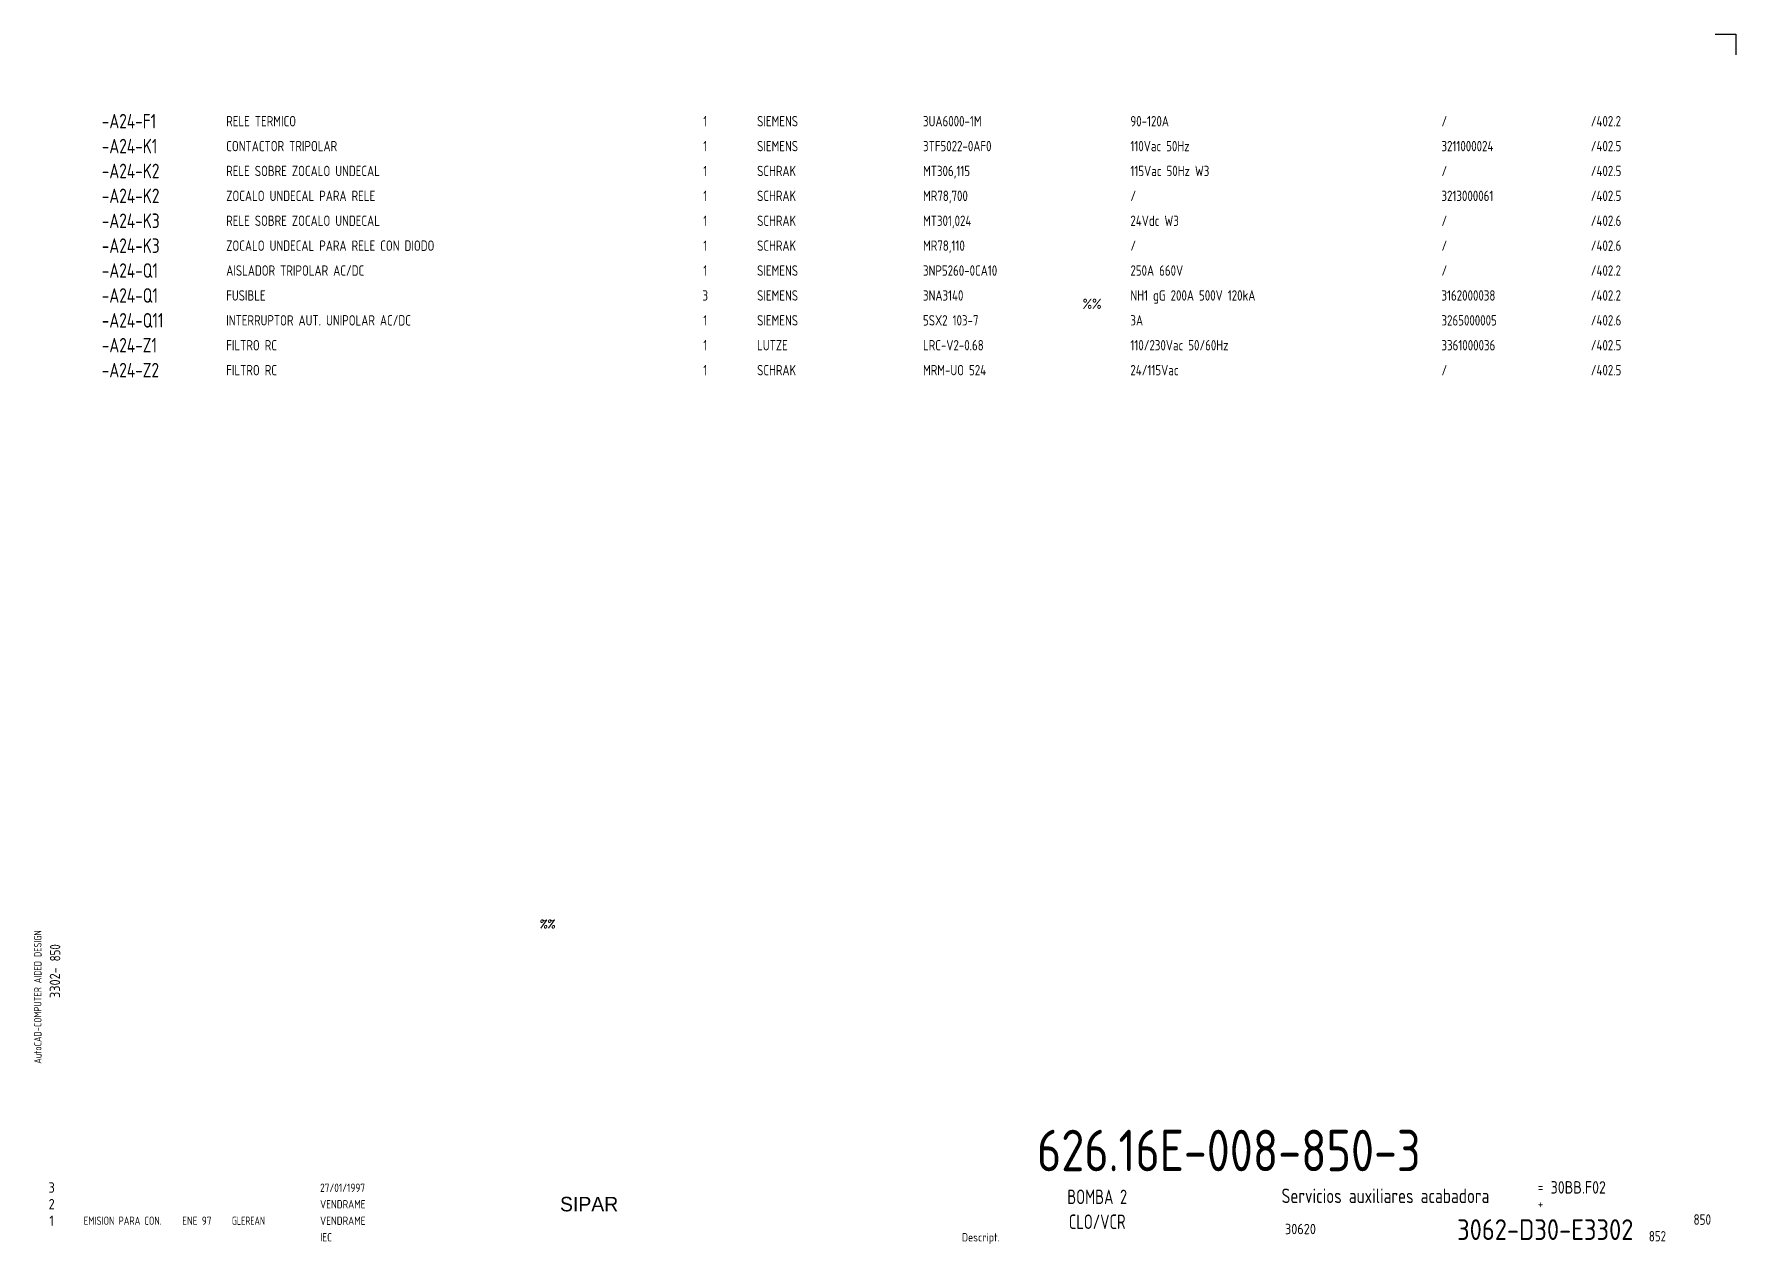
# Model space of a CAD drawing. Extents: x 10 to 420, y 5 to 297.
import ezdxf
from ezdxf.enums import TextEntityAlignment as Align

# ---------------------------------------------------------------- set-up
doc = ezdxf.new("R2010")
doc.units = 0
doc.header["$LTSCALE"] = 8
doc.header["$MEASUREMENT"] = 0
doc.layers.get('0').update_dxf_attribs({"linetype": 'CONTINUOUS'})
doc.layers.add('CART', color=7, linetype='CONTINUOUS')
doc.layers.add('ING', color=7, linetype='CONTINUOUS')
doc.styles.add('DIN', font='DIN', dxfattribs={"width": 0.85})
doc.styles.add('SIMPLEX', font='SIMPLEX', dxfattribs={"width": 0.9})
doc.styles.add('UNIV', font='UNIV')

# ---------------------------------------------------------------- blocks, each defined once
blk = doc.blocks.new('WB-FG100')
at = {"layer": 'CART', "color": 1}
for p, q in [((415, 297), (420, 297)), ((420, 297), (420, 292))]:
    blk.add_line(p, q, dxfattribs=at)
at = {"layer": 'CART', "color": 1, "style": 'DIN', "width": 0.8}
blk.add_text('AutoCAD-COMPUTER AIDED DESIGN', height=1.8, rotation=90, dxfattribs=at).set_placement((11.47, 48.84))
at = {"layer": 'CART', "color": 3, "style": 'DIN', "width": 0.8}
for s, p in [('=', (372.24, 17.91)), ('+', (372.24, 13.87))]:
    blk.add_text(s, height=2.5, dxfattribs=at).set_placement(p)
at = {"layer": 'CART', "color": 7, "style": 'DIN', "width": 0.9}
blk.add_attdef('FILE', text='', height=2.5, rotation=90, dxfattribs=at).set_placement((15.95, 68.38), align=Align.CENTER)
for tag, p in [('MOD-3', (13.92, 19)), ('MOD-2', (13.92, 15)), ('MOD-1', (13.92, 11)), ('NR.COMMESSA', (315, 9))]:
    blk.add_attdef(tag, text='', height=2.5, dxfattribs=at).set_placement(p, align=Align.MIDDLE)
at = {"layer": 'CART', "color": 7, "style": 'DIN'}
for tag, width, p in [('REV-3', 0.9, (21.66, 19)), ('DATA-3', 0.9, (45.37, 19)), ('NOME-3', 0.9, (57.37, 19)), ('REV-2', 0.9, (21.66, 15)), ('DATA-2', 0.9, (45.37, 15)), ('NOME-2', 0.9, (57.37, 15)), ('REV-1', 0.9, (21.66, 11)), ('DATA-1', 0.9, (45.37, 11)), ('NOME-1', 0.7, (57.37, 11))]:
    blk.add_attdef(tag, text='', height=2, dxfattribs=dict(at, width=width)).set_placement(p, align=Align.MIDDLE_LEFT)
at = {"layer": 'CART', "color": 7, "style": 'DIN', "width": 0.9}
for tag, p, height in [('DATA', (78.64, 17.94), 2), ('ESECUTORE', (78.64, 13.97), 2), ('CONTROLLORE', (78.64, 9.99), 2), ('SEGUE', (398.93, 5.65), 2.8), ('NORMA', (78.64, 6.01), 2)]:
    blk.add_attdef(tag, p, '', height=height, dxfattribs=at)
at = {"layer": 'CART', "color": 2, "style": 'DIN', "width": 0.9}
for tag, p in [('TITOLO-1/3', (266.5, 18.23)), ('TITOLO-1/2', (266.5, 15.73)), ('TITOLO-2/3', (266.5, 13.18)), ('TITOLO-2/2', (266.5, 10.68)), ('TITOLO-3/3', (266.5, 8.13))]:
    blk.add_attdef(tag, text='', height=3.5, dxfattribs=at).set_placement(p, align=Align.MIDDLE)
at = {"layer": 'CART', "color": 3, "style": 'DIN', "width": 0.9}
blk.add_attdef('ASSIEME', text='', height=3.5, dxfattribs=at).set_placement((334, 17), align=Align.MIDDLE)
at = {"layer": 'CART', "color": 3, "style": 'DIN', "width": 0.85}
for tag, p in [('=', (375.33, 16.63)), ('+', (375.33, 12.76))]:
    blk.add_attdef(tag, text='', height=3, dxfattribs=at).set_placement(p, align=Align.BOTTOM_LEFT)
at = {"layer": 'CART', "color": 3, "style": 'DIN', "width": 0.9}
blk.add_attdef('FOGLIO', text='', height=2.8, dxfattribs=at).set_placement((414.2, 9.56), align=Align.RIGHT)
at = {"layer": 'CART', "color": 2, "style": 'DIN', "width": 0.9}
blk.add_attdef('DISEGNO', text='', height=5, dxfattribs=at).set_placement((395.27, 6.35), align=Align.RIGHT)
at = {"layer": 'CART', "color": 1, "style": 'DIN', "width": 0.9}
blk.add_attdef('TIPOLOGIA', (233.37, 6), '', height=2, dxfattribs=at)

msp = doc.modelspace()

# ---------------------------------------------------------------- block references
at = {"layer": 'CART'}
ref = msp.add_blockref('WB-FG100', (0, 0), dxfattribs=at)
ref.add_attrib('TIPOLOGIA', 'Descript.', (233.37, 6), dxfattribs={"color": 1, "height": 2, "style": 'DIN', "width": 0.9})
ref.add_attrib('ASSIEME', 'Servicios auxiliares acabadora', dxfattribs={"color": 3, "height": 3.5, "style": 'DIN', "width": 0.8}).set_placement((335.5, 17), align=Align.MIDDLE)
ref.add_attrib('=', '30BB.F02', dxfattribs={"color": 3, "height": 3, "style": 'DIN', "width": 0.85}).set_placement((375.33, 16.63), align=Align.BOTTOM_LEFT)
ref.add_attrib('NR.COMMESSA', '30620', dxfattribs={"color": 7, "height": 2.5, "style": 'DIN', "width": 0.9}).set_placement((315, 9), align=Align.MIDDLE)
ref.add_attrib('DISEGNO', '3062-D30-E3302', dxfattribs={"color": 2, "height": 5, "style": 'DIN', "width": 0.9}).set_placement((395.27, 6.35), align=Align.RIGHT)
ref.add_attrib('DATA', '27/01/1997', (78.64, 17.94), dxfattribs={"color": 7, "height": 2, "style": 'DIN', "width": 0.85})
ref.add_attrib('ESECUTORE', 'VENDRAME', (78.64, 13.97), dxfattribs={"color": 7, "height": 2, "style": 'DIN', "width": 0.85})
ref.add_attrib('CONTROLLORE', 'VENDRAME', (78.64, 9.99), dxfattribs={"color": 7, "height": 2, "style": 'DIN', "width": 0.85})
ref.add_attrib('NORMA', 'IEC', (78.64, 6.01), dxfattribs={"color": 7, "height": 2, "style": 'DIN', "width": 0.85})
ref.add_attrib('MOD-1', '1', dxfattribs={"color": 7, "height": 2.5, "style": 'DIN', "width": 0.9}).set_placement((13.92, 11), align=Align.MIDDLE)
ref.add_attrib('REV-1', 'EMISION PARA CON.', dxfattribs={"color": 7, "height": 2, "style": 'DIN', "width": 0.8}).set_placement((21.66, 11), align=Align.MIDDLE_LEFT)
ref.add_attrib('DATA-1', 'ENE 97', dxfattribs={"color": 7, "height": 2, "style": 'DIN', "width": 0.85}).set_placement((45.37, 11), align=Align.MIDDLE_LEFT)
ref.add_attrib('NOME-1', 'GLEREAN', dxfattribs={"color": 7, "height": 2, "style": 'DIN', "width": 0.7}).set_placement((57.37, 11), align=Align.MIDDLE_LEFT)
ref.add_attrib('MOD-2', '2', dxfattribs={"color": 7, "height": 2.5, "style": 'DIN', "width": 0.9}).set_placement((13.92, 15), align=Align.MIDDLE)
ref.add_attrib('MOD-3', '3', dxfattribs={"color": 7, "height": 2.5, "style": 'DIN', "width": 0.9}).set_placement((13.92, 19), align=Align.MIDDLE)
ref.add_attrib('FILE', '3302-', dxfattribs={"color": 7, "height": 2.5, "rotation": 90, "style": 'DIN', "width": 0.9}).set_placement((15.95, 68.38), align=Align.CENTER)

# ---------------------------------------------------------------- texts
at = {"color": 3, "style": 'DIN', "width": 0.8}
for s, p in [('-A24-F1', (26, 276)), ('-A24-K1', (26, 270)), ('-A24-K2', (26, 264)), ('-A24-K2', (26, 258)), ('-A24-K3', (26, 252)), ('-A24-K3', (26, 246)), ('-A24-Q1', (26, 240)), ('-A24-Q1', (26, 234)), ('-A24-Q11', (26, 228)), ('-A24-Z1', (26, 222)), ('-A24-Z2', (26, 216))]:
    msp.add_text(s, height=3.5, dxfattribs=at).set_placement(p, align=Align.MIDDLE_LEFT)
at = {"color": 7, "style": 'DIN', "width": 0.8}
for s, p in [('1', (171.5, 276)), ('1', (171.5, 270)), ('1', (171.5, 264)), ('1', (171.5, 258)), ('1', (171.5, 252)), ('1', (171.5, 246)), ('1', (171.5, 240)), ('3', (171.5, 234)), ('1', (171.5, 228)), ('1', (171.5, 222)), ('1', (171.5, 216))]:
    msp.add_text(s, height=2.5, dxfattribs=at).set_placement(p, align=Align.MIDDLE)
for s, p in [('SIEMENS', (184, 276)), ('3UA6000-1M', (224, 276)), ('90-120A', (274, 276)), ('/', (349, 276)), ('/402.2', (385, 276)), ('SIEMENS', (184, 270)), ('3TF5022-0AF0', (224, 270)), ('110Vac 50Hz', (274, 270)), ('3211000024', (349, 270)), ('/402.5', (385, 270)), ('SCHRAK', (184, 264)), ('MT306,115', (224, 264)), ('115Vac 50Hz W3', (274, 264)), ('/', (349, 264)), ('/402.5', (385, 264)), ('SCHRAK', (184, 258)), ('MR78,700', (224, 258)), ('/', (274, 258)), ('3213000061', (349, 258)), ('/402.5', (385, 258)), ('SCHRAK', (184, 252)), ('MT301,024', (224, 252)), ('24Vdc W3', (274, 252)), ('/', (349, 252)), ('/402.6', (385, 252)), ('SCHRAK', (184, 246)), ('MR78,110', (224, 246)), ('/', (274, 246)), ('/', (349, 246)), ('/402.6', (385, 246)), ('SIEMENS', (184, 240)), ('3NP5260-0CA10', (224, 240)), ('250A 660V', (274, 240)), ('/', (349, 240)), ('/402.2', (385, 240)), ('SIEMENS', (184, 234)), ('3NA3140', (224, 234)), ('NH1 gG 200A 500V 120kA', (274, 234)), ('3162000038', (349, 234)), ('/402.2', (385, 234)), ('SIEMENS', (184, 228)), ('5SX2 103-7', (224, 228)), ('3A', (274, 228)), ('3265000005', (349, 228)), ('/402.6', (385, 228)), ('LUTZE', (184, 222)), ('LRC-V2-0.68', (224, 222)), ('110/230Vac 50/60Hz', (274, 222)), ('3361000036', (349, 222)), ('/402.5', (385, 222)), ('SCHRAK', (184, 216)), ('MRM-UO 524', (224, 216)), ('24/115Vac', (274, 216)), ('/', (349, 216)), ('/402.5', (385, 216))]:
    msp.add_text(s, height=2.5, dxfattribs=at).set_placement(p, align=Align.MIDDLE_LEFT)
at = {"style": 'DIN'}
for s, width, p in [('%%', 0.85, (262.5, 230.75)), ('852', 0.8, (399, 6))]:
    msp.add_text(s, height=2.5, dxfattribs=dict(at, width=width)).set_placement(p)
at = {"color": 7, "linetype": 'Continuous', "style": 'SIMPLEX', "width": 0.9}
msp.add_text('%%', height=2, dxfattribs=at).set_placement((133.5, 82.5), align=Align.MIDDLE)
at = {"style": 'DIN', "width": 0.8}
msp.add_text('850', height=2.5, rotation=90, dxfattribs=at).set_placement((16, 73.5))
at = {"color": 3, "style": 'DIN', "width": 0.75}
for s, p in [('BOMBA 2', (266, 15)), ('CLO/VCR', (266, 9))]:
    msp.add_text(s, height=3.5, dxfattribs=at).set_placement(p, align=Align.CENTER)
at = {"color": 3, "style": 'DIN', "width": 0.8}
msp.add_text('850', height=2.56, dxfattribs=at).set_placement((414, 10), align=Align.RIGHT)
at = {"color": 2, "insert": (251.47, 32.92), "char_height": 10, "width": 111.0411, "attachment_point": 1, "style": 'DIN'}
msp.add_mtext('626.16E-008-850-3', dxfattribs=at)
at = {"layer": 'CART', "color": 2, "linetype": 'Continuous', "style": 'UNIV'}
msp.add_text('SIPAR', height=3.5, dxfattribs=at).set_placement((143.5, 13.25), align=Align.CENTER)
at = {"layer": 'ING', "color": 7, "style": 'DIN', "width": 0.8}
for s, p in [('RELE TERMICO', (56, 276)), ('CONTACTOR TRIPOLAR', (56, 270)), ('RELE SOBRE ZOCALO UNDECAL', (56, 264)), ('ZOCALO UNDECAL PARA RELE', (56, 258)), ('RELE SOBRE ZOCALO UNDECAL', (56, 252)), ('ZOCALO UNDECAL PARA RELE CON DIODO', (56, 246)), ('AISLADOR TRIPOLAR AC/DC', (56, 240)), ('FUSIBLE', (56, 234)), ('INTERRUPTOR AUT. UNIPOLAR AC/DC', (56, 228)), ('FILTRO RC', (56, 222)), ('FILTRO RC', (56, 216))]:
    msp.add_text(s, height=2.5, dxfattribs=at).set_placement(p, align=Align.MIDDLE_LEFT)

doc.saveas('drawing.dxf')
